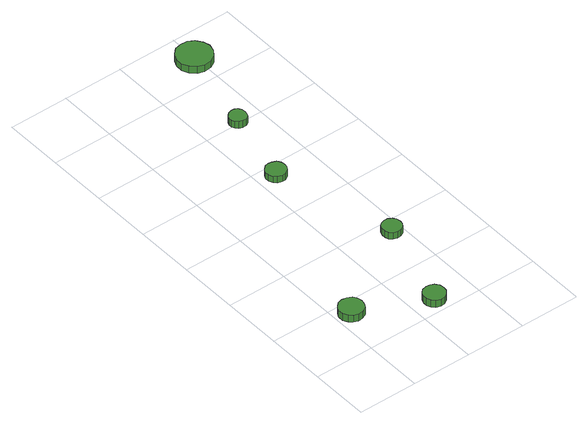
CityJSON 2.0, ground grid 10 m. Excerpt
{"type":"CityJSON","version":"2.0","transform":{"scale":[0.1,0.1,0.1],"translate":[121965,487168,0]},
"CityObjects":{
"tree1":{"type":"SolitaryVegetationObject","attributes":{"function":"something"},"geometry":[{"type":"MultiSurface","lod":"1","boundaries":[[[0,1,2,3,4,5,6,7,8,9,10,11,12,13,14]],[[15,16,17,18,19,20,21,22,23,24,25,26,27,28,29]],[[0,29,28,1]],[[1,28,27,2]],[[2,27,26,3]],[[3,26,25,4]],[[4,25,24,5]],[[5,24,23,6]],[[6,23,22,7]],[[7,22,21,8]],[[8,21,20,9]],[[9,20,19,10]],[[10,19,18,11]],[[11,18,17,12]],[[12,17,16,13]],[[13,16,15,14]],[[14,15,29,0]]]}]},
"tree2":{"type":"SolitaryVegetationObject","attributes":{"function":"something"},"geometry":[{"type":"MultiSurface","lod":"1","boundaries":[[[30,31,32,33,34,35,36,37,38,39,40,41,42,43,44]],[[45,46,47,48,49,50,51,52,53,54,55,56,57,58,59]],[[30,59,58,31]],[[31,58,57,32]],[[32,57,56,33]],[[33,56,55,34]],[[34,55,54,35]],[[35,54,53,36]],[[36,53,52,37]],[[37,52,51,38]],[[38,51,50,39]],[[39,50,49,40]],[[40,49,48,41]],[[41,48,47,42]],[[42,47,46,43]],[[43,46,45,44]],[[44,45,59,30]]]}]},
"tree3":{"type":"SolitaryVegetationObject","attributes":{"function":"something"},"geometry":[{"type":"MultiSurface","lod":"1","boundaries":[[[60,61,62,63,64,65,66,67,68,69,70,71,72,73,74]],[[75,76,77,78,79,80,81,82,83,84,85,86,87,88,89]],[[60,89,88,61]],[[61,88,87,62]],[[62,87,86,63]],[[63,86,85,64]],[[64,85,84,65]],[[65,84,83,66]],[[66,83,82,67]],[[67,82,81,68]],[[68,81,80,69]],[[69,80,79,70]],[[70,79,78,71]],[[71,78,77,72]],[[72,77,76,73]],[[73,76,75,74]],[[74,75,89,60]]]}]},
"tree4":{"type":"SolitaryVegetationObject","attributes":{"function":"something"},"geometry":[{"type":"MultiSurface","lod":"1","boundaries":[[[90,91,92,93,94,95,96,97,98,99,100,101,102,103,104]],[[105,106,107,108,109,110,111,112,113,114,115,116,117,118,119]],[[90,119,118,91]],[[91,118,117,92]],[[92,117,116,93]],[[93,116,115,94]],[[94,115,114,95]],[[95,114,113,96]],[[96,113,112,97]],[[97,112,111,98]],[[98,111,110,99]],[[99,110,109,100]],[[100,109,108,101]],[[101,108,107,102]],[[102,107,106,103]],[[103,106,105,104]],[[104,105,119,90]]]}]},
"tree5":{"type":"SolitaryVegetationObject","attributes":{"function":"something"},"geometry":[{"type":"MultiSurface","lod":"1","boundaries":[[[120,121,122,123,124,125,126,127,128,129,130,131,132,133,134]],[[135,136,137,138,139,140,141,142,143,144,145,146,147,148,149]],[[120,149,148,121]],[[121,148,147,122]],[[122,147,146,123]],[[123,146,145,124]],[[124,145,144,125]],[[125,144,143,126]],[[126,143,142,127]],[[127,142,141,128]],[[128,141,140,129]],[[129,140,139,130]],[[130,139,138,131]],[[131,138,137,132]],[[132,137,136,133]],[[133,136,135,134]],[[134,135,149,120]]]}]},
"tree6":{"type":"SolitaryVegetationObject","attributes":{"function":"something"},"geometry":[{"type":"MultiSurface","lod":"1","boundaries":[[[150,151,152,153,154,155,156,157,158,159,160,161,162,163,164]],[[165,166,167,168,169,170,171,172,173,174,175,176,177,178,179]],[[150,179,178,151]],[[151,178,177,152]],[[152,177,176,153]],[[153,176,175,154]],[[154,175,174,155]],[[155,174,173,156]],[[156,173,172,157]],[[157,172,171,158]],[[158,171,170,159]],[[159,170,169,160]],[[160,169,168,161]],[[161,168,167,162]],[[162,167,166,163]],[[163,166,165,164]],[[164,165,179,150]]]}]}
},
"vertices":[
[43,74,18],[41,83,18],[37,89,18],[29,93,18],[21,94,18],[13,92,18],[7,86,18],[3,79,18],[3,70,18],[7,62,18],[13,57,18],[21,54,18],[29,55,18],[37,59,18],[41,66,18],[41,66,5],[37,59,5],[29,55,5],[21,54,5],[13,57,5],[7,62,5],[3,70,5],[3,79,5],[7,86,5],[13,92,5],[21,94,5],[29,93,5],[37,89,5],[41,83,5],[43,74,5],
[152,21,19],[151,29,19],[146,35,19],[140,38,19],[133,39,19],[125,37,19],[120,32,19],[117,25,19],[117,18,19],[120,11,19],[125,6,19],[133,3,19],[140,4,19],[146,8,19],[151,14,19],[151,14,6],[146,8,6],[140,4,6],[133,3,6],[125,6,6],[120,11,6],[117,18,6],[117,25,6],[120,32,6],[125,37,6],[133,39,6],[140,38,6],[146,35,6],[151,29,6],[152,21,6],
[194,173,19],[193,180,19],[189,185,19],[183,189,19],[177,189,19],[170,187,19],[165,183,19],[163,177,19],[163,170,19],[165,164,19],[170,159,19],[177,157,19],[183,158,19],[189,161,19],[193,167,19],[193,167,7],[189,161,7],[183,158,7],[177,157,7],[170,159,7],[165,164,7],[163,170,7],[163,177,7],[165,183,7],[170,187,7],[177,189,7],[183,189,7],[189,185,7],[193,180,7],[194,173,7],
[146,378,14],[145,385,14],[141,391,14],[134,394,14],[128,395,14],[121,393,14],[116,388,14],[113,382,14],[113,375,14],[116,369,14],[121,364,14],[128,362,14],[134,362,14],[141,366,14],[145,372,14],[145,372,2],[141,366,2],[134,362,2],[128,362,2],[121,364,2],[116,369,2],[113,375,2],[113,382,2],[116,388,2],[121,393,2],[128,395,2],[134,394,2],[141,391,2],[145,385,2],[146,378,2],
[174,504,14],[173,510,14],[170,515,14],[165,518,14],[159,518,14],[153,516,14],[149,512,14],[146,507,14],[146,501,14],[149,496,14],[153,492,14],[159,490,14],[165,490,14],[170,493,14],[173,498,14],[173,498,1],[170,493,1],[165,490,1],[159,490,1],[153,492,1],[149,496,1],[146,501,1],[146,507,1],[149,512,1],[153,516,1],[159,518,1],[165,518,1],[170,515,1],[173,510,1],[174,504,1],
[220,642,21],[217,653,21],[210,663,21],[200,669,21],[188,670,21],[177,667,21],[168,659,21],[163,648,21],[163,636,21],[168,625,21],[177,617,21],[188,613,21],[200,614,21],[210,620,21],[217,630,21],[217,630,8],[210,620,8],[200,614,8],[188,613,8],[177,617,8],[168,625,8],[163,636,8],[163,648,8],[168,659,8],[177,667,8],[188,670,8],[200,669,8],[210,663,8],[217,653,8],[220,642,8]
]}
